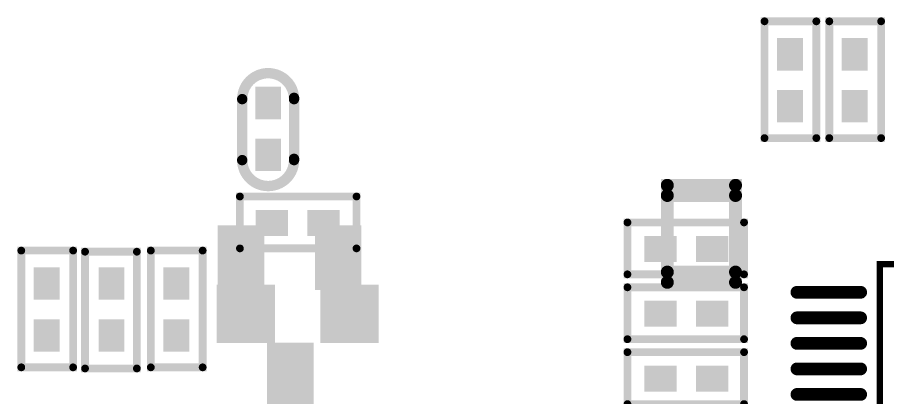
# Model space of a CAD drawing. Extents: x -396 to 4142, y 20 to 2755.
# Drawn here: x 2024 to 2695, y 865 to 1158 of the extents above; entities that cross this region are included whole.
import ezdxf

# ---------------------------------------------------------------- set-up
doc = ezdxf.new("R2010")
doc.units = 0
for name, color, linetype in [('DRIL_PLTE_THRU_01', 16, 'CONTINUOUS'), ('DRIL_PLTE_THRU_02', 3, 'CONTINUOUS'), ('DRIL_PLTE_THRU_03', 96, 'CONTINUOUS'), ('DRIL_PLTE_THRU_04', 146, 'CONTINUOUS'), ('DRIL_PLTE_THRU_05', 2, 'CONTINUOUS'), ('DRIL_PLTE_THRU_06', 5, 'CONTINUOUS'), ('PADS_BOT', 186, 'CONTINUOUS'), ('PADS_INNER', 1, 'CONTINUOUS'), ('PADS_TOP', 1, 'CONTINUOUS'), ('PART_BOT_2DLINE_00', 56, 'CONTINUOUS'), ('PART_TOP_2DLINE_00', 67, 'CONTINUOUS'), ('PART_TOP_COPPER_01', 67, 'CONTINUOUS'), ('PART_TOP_COPPER_121', 222, 'CONTINUOUS')]:
    doc.layers.add(name, color=color, linetype=linetype)

# ---------------------------------------------------------------- blocks, each defined once
blk = doc.blocks.new('SMOOTH_8')
at = {"const_width": 4}
blk.add_lwpolyline([(-2, 0, 1), (2, 0, 1)], format="xyb", close=True, dxfattribs=at)
blk = doc.blocks.new('PART_BODY_TOP_5733')
at = {"layer": 'PART_TOP_2DLINE_00', "const_width": 8}
for points in [[(-24, -20, -1), (-24, 20)], [(23, 20, -1), (23, -20)]]:
    blk.add_lwpolyline(points, format="xyb", dxfattribs=at)
for points in [[(-24, 20), (23, 20)], [(-23, -20), (24, -20)]]:
    blk.add_lwpolyline(points, dxfattribs=at)
at = {"layer": 'PART_TOP_2DLINE_00'}
for p in [(-24, 20), (-24, 20), (23, 20), (23, 20), (-24, -20), (-23, -20), (23, -20), (24, -20)]:
    blk.add_blockref('SMOOTH_8', p, dxfattribs=at)
blk = doc.blocks.new('DRIL_HOLE_0')
blk.add_lwpolyline([(0, 0, 1), (0, 0, 1)], format="xyb", close=True)
blk = doc.blocks.new('PAD_0')
blk.add_lwpolyline([(0, 0, 1), (0, 0, 1)], format="xyb", close=True)
blk = doc.blocks.new('PAD_2')
at = {"const_width": 20}
blk.add_lwpolyline([(-12.5, 0), (12.5, 0)], dxfattribs=at)
blk = doc.blocks.new('STK_TOP_8')
at = {"layer": 'DRIL_PLTE_THRU_01'}
blk.add_blockref('DRIL_HOLE_0', (0, 0), dxfattribs=at)
at = {"layer": 'DRIL_PLTE_THRU_02'}
blk.add_blockref('DRIL_HOLE_0', (0, 0), dxfattribs=at)
at = {"layer": 'DRIL_PLTE_THRU_03'}
blk.add_blockref('DRIL_HOLE_0', (0, 0), dxfattribs=at)
at = {"layer": 'DRIL_PLTE_THRU_04'}
blk.add_blockref('DRIL_HOLE_0', (0, 0), dxfattribs=at)
at = {"layer": 'DRIL_PLTE_THRU_05'}
blk.add_blockref('DRIL_HOLE_0', (0, 0), dxfattribs=at)
at = {"layer": 'DRIL_PLTE_THRU_06'}
blk.add_blockref('DRIL_HOLE_0', (0, 0), dxfattribs=at)
at = {"layer": 'PADS_BOT'}
blk.add_blockref('PAD_0', (0, 0), dxfattribs=at)
at = {"layer": 'PADS_INNER'}
blk.add_blockref('PAD_0', (0, 0), dxfattribs=at)
at = {"layer": 'PADS_TOP'}
blk.add_blockref('PAD_2', (0, 0), dxfattribs=at)
blk = doc.blocks.new('SYM_TOP_9')
for name, p in [('PART_BODY_TOP_5733', (0, 0)), ('STK_TOP_8', (-20, 0)), ('STK_TOP_8', (20, 0))]:
    blk.add_blockref(name, p)
blk = doc.blocks.new('PART_TOP_98')
blk.add_blockref('SYM_TOP_9', (0, 0))
blk = doc.blocks.new('SMOOTH_6')
at = {"const_width": 3}
blk.add_lwpolyline([(-1.5, 0, 1), (1.5, 0, 1)], format="xyb", close=True, dxfattribs=at)
blk = doc.blocks.new('PART_BODY_BOT_5731')
at = {"layer": 'PART_BOT_2DLINE_00', "const_width": 6}
blk.add_lwpolyline([(-44.57, -19.61), (-44.57, 20.39), (45.43, 20.39), (45.43, -19.61)], close=True, dxfattribs=at)
at = {"layer": 'PART_BOT_2DLINE_00'}
for p in [(-44.57, 20.39), (45.43, 20.39), (-44.57, -19.61), (45.43, -19.61)]:
    blk.add_blockref('SMOOTH_6', p, dxfattribs=at)
blk = doc.blocks.new('STK_BOT_8')
at = {"layer": 'DRIL_PLTE_THRU_01'}
blk.add_blockref('DRIL_HOLE_0', (0, 0), dxfattribs=at)
at = {"layer": 'DRIL_PLTE_THRU_02'}
blk.add_blockref('DRIL_HOLE_0', (0, 0), dxfattribs=at)
at = {"layer": 'DRIL_PLTE_THRU_03'}
blk.add_blockref('DRIL_HOLE_0', (0, 0), dxfattribs=at)
at = {"layer": 'DRIL_PLTE_THRU_04'}
blk.add_blockref('DRIL_HOLE_0', (0, 0), dxfattribs=at)
at = {"layer": 'DRIL_PLTE_THRU_05'}
blk.add_blockref('DRIL_HOLE_0', (0, 0), dxfattribs=at)
at = {"layer": 'DRIL_PLTE_THRU_06'}
blk.add_blockref('DRIL_HOLE_0', (0, 0), dxfattribs=at)
at = {"layer": 'PADS_BOT'}
blk.add_blockref('PAD_2', (0, 0), dxfattribs=at)
at = {"layer": 'PADS_INNER'}
blk.add_blockref('PAD_0', (0, 0), dxfattribs=at)
at = {"layer": 'PADS_TOP'}
blk.add_blockref('PAD_0', (0, 0), dxfattribs=at)
blk = doc.blocks.new('SYM_BOT_7')
for name, p in [('PART_BODY_BOT_5731', (0, 0)), ('STK_BOT_8', (-20, 0)), ('STK_BOT_8', (20, 0))]:
    blk.add_blockref(name, p)
blk = doc.blocks.new('PART_BOT_100')
blk.add_blockref('SYM_BOT_7', (0, 0))
blk = doc.blocks.new('PART_BOT_101')
blk.add_blockref('SYM_BOT_7', (0, 0))
blk = doc.blocks.new('PART_BODY_TOP_5731')
at = {"layer": 'PART_TOP_2DLINE_00', "const_width": 6}
blk.add_lwpolyline([(-44.57, -19.61), (-44.57, 20.39), (45.43, 20.39), (45.43, -19.61)], close=True, dxfattribs=at)
at = {"layer": 'PART_TOP_2DLINE_00'}
for p in [(-44.57, 20.39), (45.43, 20.39), (-44.57, -19.61), (45.43, -19.61)]:
    blk.add_blockref('SMOOTH_6', p, dxfattribs=at)
blk = doc.blocks.new('SYM_TOP_7')
for name, p in [('PART_BODY_TOP_5731', (0, 0)), ('STK_TOP_8', (-20, 0)), ('STK_TOP_8', (20, 0))]:
    blk.add_blockref(name, p)
blk = doc.blocks.new('PART_TOP_169')
blk.add_blockref('SYM_TOP_7', (0, 0))
blk = doc.blocks.new('PAD_28')
at = {"const_width": 36}
blk.add_lwpolyline([(-25, 0), (25, 0)], dxfattribs=at)
blk = doc.blocks.new('STK_BOT_39')
at = {"layer": 'DRIL_PLTE_THRU_01'}
blk.add_blockref('DRIL_HOLE_0', (0, 0), dxfattribs=at)
at = {"layer": 'DRIL_PLTE_THRU_02'}
blk.add_blockref('DRIL_HOLE_0', (0, 0), dxfattribs=at)
at = {"layer": 'DRIL_PLTE_THRU_03'}
blk.add_blockref('DRIL_HOLE_0', (0, 0), dxfattribs=at)
at = {"layer": 'DRIL_PLTE_THRU_04'}
blk.add_blockref('DRIL_HOLE_0', (0, 0), dxfattribs=at)
at = {"layer": 'DRIL_PLTE_THRU_05'}
blk.add_blockref('DRIL_HOLE_0', (0, 0), dxfattribs=at)
at = {"layer": 'DRIL_PLTE_THRU_06'}
blk.add_blockref('DRIL_HOLE_0', (0, 0), dxfattribs=at)
at = {"layer": 'PADS_BOT', "rotation": 90}
blk.add_blockref('PAD_28', (0, 0), dxfattribs=at)
at = {"layer": 'PADS_INNER'}
blk.add_blockref('PAD_0', (0, 0), dxfattribs=at)
at = {"layer": 'PADS_TOP'}
blk.add_blockref('PAD_0', (0, 0), dxfattribs=at)
blk = doc.blocks.new('SYM_BOT_30')
for p in [(38, 90.55), (0, 0), (75, 0)]:
    blk.add_blockref('STK_BOT_39', p)
blk = doc.blocks.new('PART_BOT_178')
blk.add_blockref('SYM_BOT_30', (0, 0))
blk = doc.blocks.new('PART_BOT_182')
blk.add_blockref('SYM_BOT_7', (0, 0))
blk = doc.blocks.new('PART_BOT_183')
blk.add_blockref('SYM_BOT_7', (0, 0))
blk = doc.blocks.new('PART_BOT_292')
blk.add_blockref('SYM_BOT_7', (0, 0))
blk = doc.blocks.new('PART_BOT_297')
blk.add_blockref('SYM_BOT_7', (0, 0))
blk = doc.blocks.new('PART_BOT_298')
blk.add_blockref('SYM_BOT_7', (0, 0))
blk = doc.blocks.new('SMOOTH_5')
at = {"const_width": 2.5}
blk.add_lwpolyline([(-1.25, 0, 1), (1.25, 0, 1)], format="xyb", close=True, dxfattribs=at)
blk = doc.blocks.new('PART_BODY_BOT_5763')
at = {"layer": 'PART_BOT_2DLINE_00', "const_width": 5}
blk.add_lwpolyline([(-21.65, 39.37), (-21.65, 299.21), (238.19, 299.21), (238.19, 39.37)], close=True, dxfattribs=at)
at = {"layer": 'PART_BOT_2DLINE_00', "const_width": 20}
blk.add_lwpolyline([(1.97, 59.06, 1), (-1.97, 59.06, 1)], format="xyb", close=True, dxfattribs=at)
at = {"layer": 'PART_BOT_2DLINE_00'}
for p in [(-21.65, 299.21), (238.19, 299.21), (-21.65, 39.37), (238.19, 39.37)]:
    blk.add_blockref('SMOOTH_5', p, dxfattribs=at)
blk = doc.blocks.new('PAD_33')
at = {"const_width": 4.92}
blk.add_lwpolyline([(-24.61, -2.46), (24.61, -2.46, 1), (24.61, 2.46), (-24.61, 2.46, 1)], format="xyb", close=True, dxfattribs=at)
blk = doc.blocks.new('STK_BOT_51')
at = {"layer": 'DRIL_PLTE_THRU_01'}
blk.add_blockref('DRIL_HOLE_0', (0, 0), dxfattribs=at)
at = {"layer": 'DRIL_PLTE_THRU_02'}
blk.add_blockref('DRIL_HOLE_0', (0, 0), dxfattribs=at)
at = {"layer": 'DRIL_PLTE_THRU_03'}
blk.add_blockref('DRIL_HOLE_0', (0, 0), dxfattribs=at)
at = {"layer": 'DRIL_PLTE_THRU_04'}
blk.add_blockref('DRIL_HOLE_0', (0, 0), dxfattribs=at)
at = {"layer": 'DRIL_PLTE_THRU_05'}
blk.add_blockref('DRIL_HOLE_0', (0, 0), dxfattribs=at)
at = {"layer": 'DRIL_PLTE_THRU_06'}
blk.add_blockref('DRIL_HOLE_0', (0, 0), dxfattribs=at)
at = {"layer": 'PADS_BOT', "rotation": 90}
blk.add_blockref('PAD_33', (0, 0), dxfattribs=at)
at = {"layer": 'PADS_INNER'}
blk.add_blockref('PAD_0', (0, 0), dxfattribs=at)
at = {"layer": 'PADS_TOP'}
blk.add_blockref('PAD_0', (0, 0), dxfattribs=at)
blk = doc.blocks.new('STK_BOT_52')
at = {"layer": 'DRIL_PLTE_THRU_01'}
blk.add_blockref('DRIL_HOLE_0', (0, 0), dxfattribs=at)
at = {"layer": 'DRIL_PLTE_THRU_02'}
blk.add_blockref('DRIL_HOLE_0', (0, 0), dxfattribs=at)
at = {"layer": 'DRIL_PLTE_THRU_03'}
blk.add_blockref('DRIL_HOLE_0', (0, 0), dxfattribs=at)
at = {"layer": 'DRIL_PLTE_THRU_04'}
blk.add_blockref('DRIL_HOLE_0', (0, 0), dxfattribs=at)
at = {"layer": 'DRIL_PLTE_THRU_05'}
blk.add_blockref('DRIL_HOLE_0', (0, 0), dxfattribs=at)
at = {"layer": 'DRIL_PLTE_THRU_06'}
blk.add_blockref('DRIL_HOLE_0', (0, 0), dxfattribs=at)
at = {"layer": 'PADS_BOT'}
blk.add_blockref('PAD_33', (0, 0), dxfattribs=at)
at = {"layer": 'PADS_INNER'}
blk.add_blockref('PAD_0', (0, 0), dxfattribs=at)
at = {"layer": 'PADS_TOP'}
blk.add_blockref('PAD_0', (0, 0), dxfattribs=at)
blk = doc.blocks.new('SYM_BOT_39')
for name, p in [('STK_BOT_51', (0, 338.58)), ('STK_BOT_51', (19.68, 338.58)), ('STK_BOT_51', (39.37, 338.58)), ('STK_BOT_51', (59.06, 338.58)), ('STK_BOT_51', (78.74, 338.58)), ('STK_BOT_51', (98.43, 338.58)), ('STK_BOT_51', (118.11, 338.58)), ('STK_BOT_51', (137.8, 338.58)), ('STK_BOT_51', (157.48, 338.58)), ('STK_BOT_51', (177.17, 338.58)), ('STK_BOT_51', (196.85, 338.58)), ('STK_BOT_51', (216.54, 338.58)), ('PART_BODY_BOT_5763', (0, 0)), ('STK_BOT_52', (-61.02, 277.56)), ('STK_BOT_52', (277.56, 277.56)), ('STK_BOT_52', (-61.02, 257.87)), ('STK_BOT_52', (277.56, 257.87)), ('STK_BOT_52', (-61.02, 238.19)), ('STK_BOT_52', (277.56, 238.19)), ('STK_BOT_52', (-61.02, 218.5)), ('STK_BOT_52', (277.56, 218.5)), ('STK_BOT_52', (-61.02, 198.82)), ('STK_BOT_52', (277.56, 198.82)), ('STK_BOT_52', (-61.02, 179.13)), ('STK_BOT_52', (277.56, 179.13)), ('STK_BOT_52', (-61.02, 159.45)), ('STK_BOT_52', (277.56, 159.45)), ('STK_BOT_52', (-61.02, 139.76)), ('STK_BOT_52', (277.56, 139.76)), ('STK_BOT_52', (-61.02, 120.08)), ('STK_BOT_52', (277.56, 120.08)), ('STK_BOT_52', (-61.02, 100.39)), ('STK_BOT_52', (277.56, 100.39)), ('STK_BOT_52', (-61.02, 80.71)), ('STK_BOT_52', (277.56, 80.71)), ('STK_BOT_52', (-61.02, 61.02)), ('STK_BOT_52', (277.56, 61.02)), ('STK_BOT_51', (0, 0)), ('STK_BOT_51', (19.68, 0)), ('STK_BOT_51', (39.37, 0)), ('STK_BOT_51', (59.06, 0)), ('STK_BOT_51', (78.74, 0)), ('STK_BOT_51', (98.43, 0)), ('STK_BOT_51', (118.11, 0)), ('STK_BOT_51', (137.8, 0)), ('STK_BOT_51', (157.48, 0)), ('STK_BOT_51', (177.17, 0)), ('STK_BOT_51', (196.85, 0)), ('STK_BOT_51', (216.54, 0))]:
    blk.add_blockref(name, p)
blk = doc.blocks.new('PART_BOT_309')
blk.add_blockref('SYM_BOT_39', (0, 0))
blk = doc.blocks.new('PART_BOT_352')
blk.add_blockref('SYM_BOT_7', (0, 0))
blk = doc.blocks.new('PAD_53')
at = {"const_width": 45}
blk.add_lwpolyline([(-22.5, 0), (22.5, 0)], dxfattribs=at)
blk = doc.blocks.new('STK_TOP_76')
at = {"layer": 'DRIL_PLTE_THRU_01'}
blk.add_blockref('DRIL_HOLE_0', (0, 0), dxfattribs=at)
at = {"layer": 'DRIL_PLTE_THRU_02'}
blk.add_blockref('DRIL_HOLE_0', (0, 0), dxfattribs=at)
at = {"layer": 'DRIL_PLTE_THRU_03'}
blk.add_blockref('DRIL_HOLE_0', (0, 0), dxfattribs=at)
at = {"layer": 'DRIL_PLTE_THRU_04'}
blk.add_blockref('DRIL_HOLE_0', (0, 0), dxfattribs=at)
at = {"layer": 'DRIL_PLTE_THRU_05'}
blk.add_blockref('DRIL_HOLE_0', (0, 0), dxfattribs=at)
at = {"layer": 'DRIL_PLTE_THRU_06'}
blk.add_blockref('DRIL_HOLE_0', (0, 0), dxfattribs=at)
at = {"layer": 'PADS_BOT'}
blk.add_blockref('PAD_0', (0, 0), dxfattribs=at)
at = {"layer": 'PADS_INNER'}
blk.add_blockref('PAD_0', (0, 0), dxfattribs=at)
at = {"layer": 'PADS_TOP'}
blk.add_blockref('PAD_53', (0, 0), dxfattribs=at)
blk = doc.blocks.new('SYM_TOP_63')
for p in [(0, 40), (0, -40)]:
    blk.add_blockref('STK_TOP_76', p)
blk = doc.blocks.new('PART_TOP_353')
blk.add_blockref('SYM_TOP_63', (0, 0))
blk = doc.blocks.new('SMOOTH_10')
at = {"const_width": 5}
blk.add_lwpolyline([(-2.5, 0, 1), (2.5, 0, 1)], format="xyb", close=True, dxfattribs=at)
blk = doc.blocks.new('PART_BODY_TOP_5764')
at = {"layer": 'PART_TOP_COPPER_01', "const_width": 10}
blk.add_lwpolyline([(-7.87, 334.65), (51.18, 334.65), (51.18, 282), (-7.87, 282)], close=True, dxfattribs=at)
at = {"layer": 'PART_TOP_COPPER_121', "const_width": 10}
blk.add_lwpolyline([(-15.75, 334.65), (59, 334.65), (59, 282), (-15.75, 282)], close=True, dxfattribs=at)
at = {"layer": 'PART_TOP_COPPER_01'}
for p in [(-7.87, 334.65), (51.18, 334.65), (-7.87, 282), (51.18, 282)]:
    blk.add_blockref('SMOOTH_10', p, dxfattribs=at)
at = {"layer": 'PART_TOP_COPPER_121'}
for p in [(-15.75, 334.65), (59, 334.65), (-15.75, 282), (59, 282)]:
    blk.add_blockref('SMOOTH_10', p, dxfattribs=at)
blk = doc.blocks.new('PAD_34')
at = {"const_width": 27.56}
blk.add_lwpolyline([(-39.37, 0), (39.37, 0)], dxfattribs=at)
blk = doc.blocks.new('STK_TOP_53')
at = {"layer": 'DRIL_PLTE_THRU_01'}
blk.add_blockref('DRIL_HOLE_0', (0, 0), dxfattribs=at)
at = {"layer": 'DRIL_PLTE_THRU_02'}
blk.add_blockref('DRIL_HOLE_0', (0, 0), dxfattribs=at)
at = {"layer": 'DRIL_PLTE_THRU_03'}
blk.add_blockref('DRIL_HOLE_0', (0, 0), dxfattribs=at)
at = {"layer": 'DRIL_PLTE_THRU_04'}
blk.add_blockref('DRIL_HOLE_0', (0, 0), dxfattribs=at)
at = {"layer": 'DRIL_PLTE_THRU_05'}
blk.add_blockref('DRIL_HOLE_0', (0, 0), dxfattribs=at)
at = {"layer": 'DRIL_PLTE_THRU_06'}
blk.add_blockref('DRIL_HOLE_0', (0, 0), dxfattribs=at)
at = {"layer": 'PADS_BOT'}
blk.add_blockref('PAD_0', (0, 0), dxfattribs=at)
at = {"layer": 'PADS_INNER'}
blk.add_blockref('PAD_0', (0, 0), dxfattribs=at)
at = {"layer": 'PADS_TOP', "rotation": 90}
blk.add_blockref('PAD_34', (0, 0), dxfattribs=at)
blk = doc.blocks.new('SYM_TOP_40')
for name, p in [('PART_BODY_TOP_5764', (0, 0)), ('STK_TOP_53', (0, 0)), ('STK_TOP_53', (47.24, 0))]:
    blk.add_blockref(name, p)
blk = doc.blocks.new('PART_TOP_388')
blk.add_blockref('SYM_TOP_40', (0, 0))

msp = doc.modelspace()

# ---------------------------------------------------------------- block references
at = {"xscale": -1}
for name, p, rotation in [('PART_BOT_100', (2620, 1110), -90), ('PART_BOT_101', (2670, 1110), -90), ('PART_BOT_309', (2650, 730), -90), ('PART_BOT_178', (2196.28, 973.27), -180), ('PART_BOT_183', (2046.28, 933.27), -90), ('PART_BOT_182', (2096.28, 933.27), -270), ('PART_BOT_352', (2146.28, 933.27), -90)]:
    msp.add_blockref(name, p, dxfattribs=dict(at, rotation=rotation))
for name, p, rotation in [('PART_TOP_98', (2217.22, 1072.44), 90), ('PART_TOP_388', (2860, 970), 90), ('PART_TOP_353', (2240, 930), 270)]:
    msp.add_blockref(name, p, dxfattribs=dict(rotation=rotation))
msp.add_blockref('PART_TOP_169', (2240, 1000))
for name, p in [('PART_BOT_298', (2540, 980)), ('PART_BOT_297', (2540, 930)), ('PART_BOT_292', (2540, 880))]:
    msp.add_blockref(name, p, dxfattribs=at)

doc.saveas('drawing.dxf')
